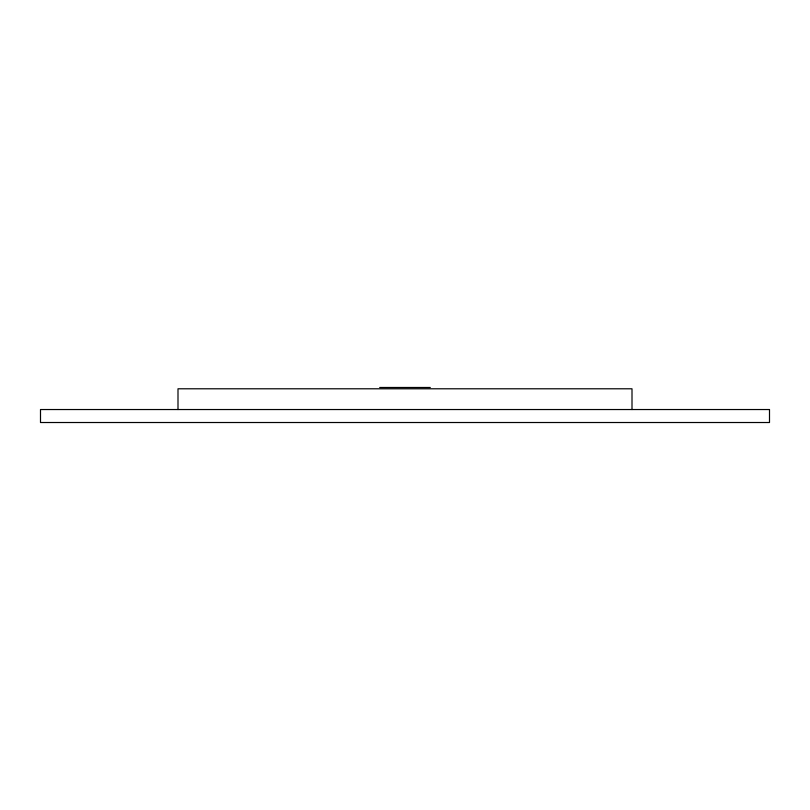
<?xml version="1.0" encoding="UTF-8"?>
<svg xmlns="http://www.w3.org/2000/svg" width="810" height="810" viewBox="0 0 810 810"><rect width="100%" height="100%" fill="white"/><g stroke="black" fill="none" stroke-linecap="round" stroke-linejoin="round"><path stroke-width="1.21" d="M379.708 387.484L430.292 387.484M632.003 409.536L632.003 388.79L177.998 388.79L177.998 409.536M769.5 409.536L40.5 409.536L40.5 422.516L769.5 422.516L769.5 409.536"/></g></svg>
